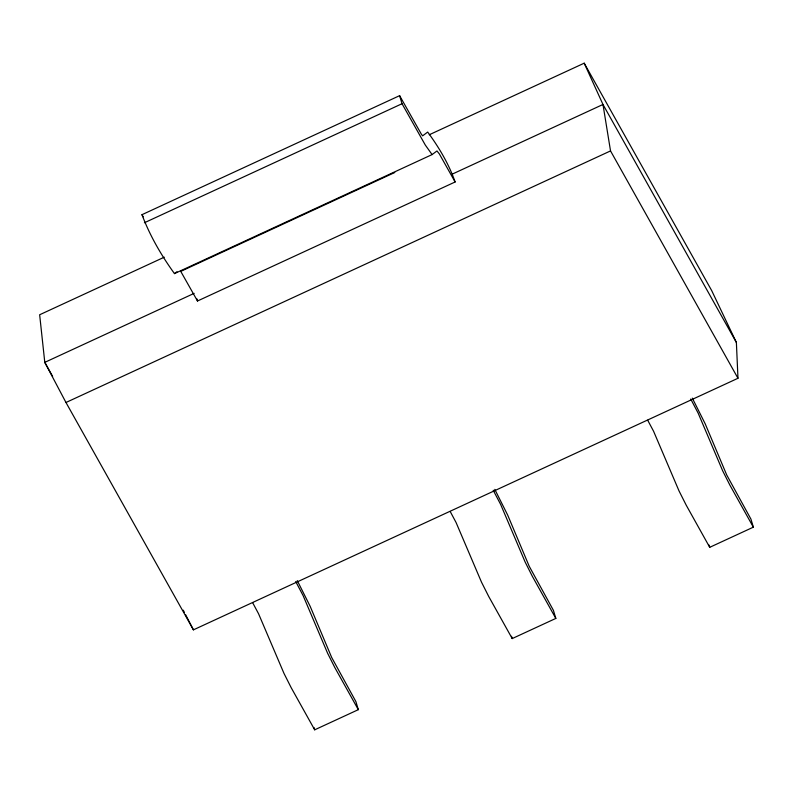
<?xml version="1.0" encoding="UTF-8"?>
<svg xmlns="http://www.w3.org/2000/svg" width="793" height="793" viewBox="0 0 793 793"><rect width="100%" height="100%" fill="white"/><g stroke="black" fill="none" stroke-linecap="round" stroke-linejoin="round"><path stroke-width="1.19" d="M394.755 172.507L180.745 271.375L197.487 301.003L455.113 181.984C448.977 164.171 438.886 147.24 427.685 132.064L422.639 135.831L421.43 134.314L399.613 95.656L141.987 214.675C149.748 235.481 161.395 255.554 174.47 273.605L176.988 271.721M174.47 273.605L432.096 154.585L436.973 150.948L439.352 153.921L455.113 181.984M144.405 222.754L402.031 103.724L399.613 95.656M164.28 257.18L39.65 314.762L44.785 362.361L65.968 402.497L193.423 629.85L737.976 378.271L736.38 342.457L711.658 290.535L584.203 63.182L429.261 134.76M194.166 293.351L44.785 362.361L52.635 376.358M452.476 174.014L602.977 104.478L736.38 342.457M65.968 402.497L610.531 150.918L602.977 104.478L584.203 63.182M252.67 602.72L258.558 613.752L284.003 673.445L291.19 687.7L314.692 729.818L358.317 709.666L355.898 701.597L331.682 657.476L310.152 606.298L297.276 580.615M450.186 511.465L456.064 522.498L481.52 582.201L488.706 596.455L512.209 638.573L555.834 618.421L553.415 610.352L529.199 566.232L507.669 515.053L494.792 489.37M647.693 420.221L653.581 431.253L679.036 490.946L686.223 505.2L709.725 547.319L753.35 527.167L750.931 519.098L726.715 474.977L705.185 423.799L692.309 398.116M432.096 154.585L425.296 145.04L402.031 103.724M610.531 150.918L737.976 378.271M690.733 399.018L698.167 413.183L722.661 470.794L729.847 485.048L753.35 527.167M493.226 490.272L500.651 504.437L525.144 562.049L532.331 576.303L555.834 618.421M141.987 214.675L143.176 216.816M295.71 581.517L303.144 595.682L327.628 653.293L334.815 667.547L358.317 709.666M183.262 610.174L184.392 612.365M185.522 614.545L193.423 629.85M709.031 545.019L709.725 547.319M511.515 636.264L512.209 638.573M196.803 298.693L197.487 301.003M314.008 727.518L314.692 729.818"/></g></svg>
